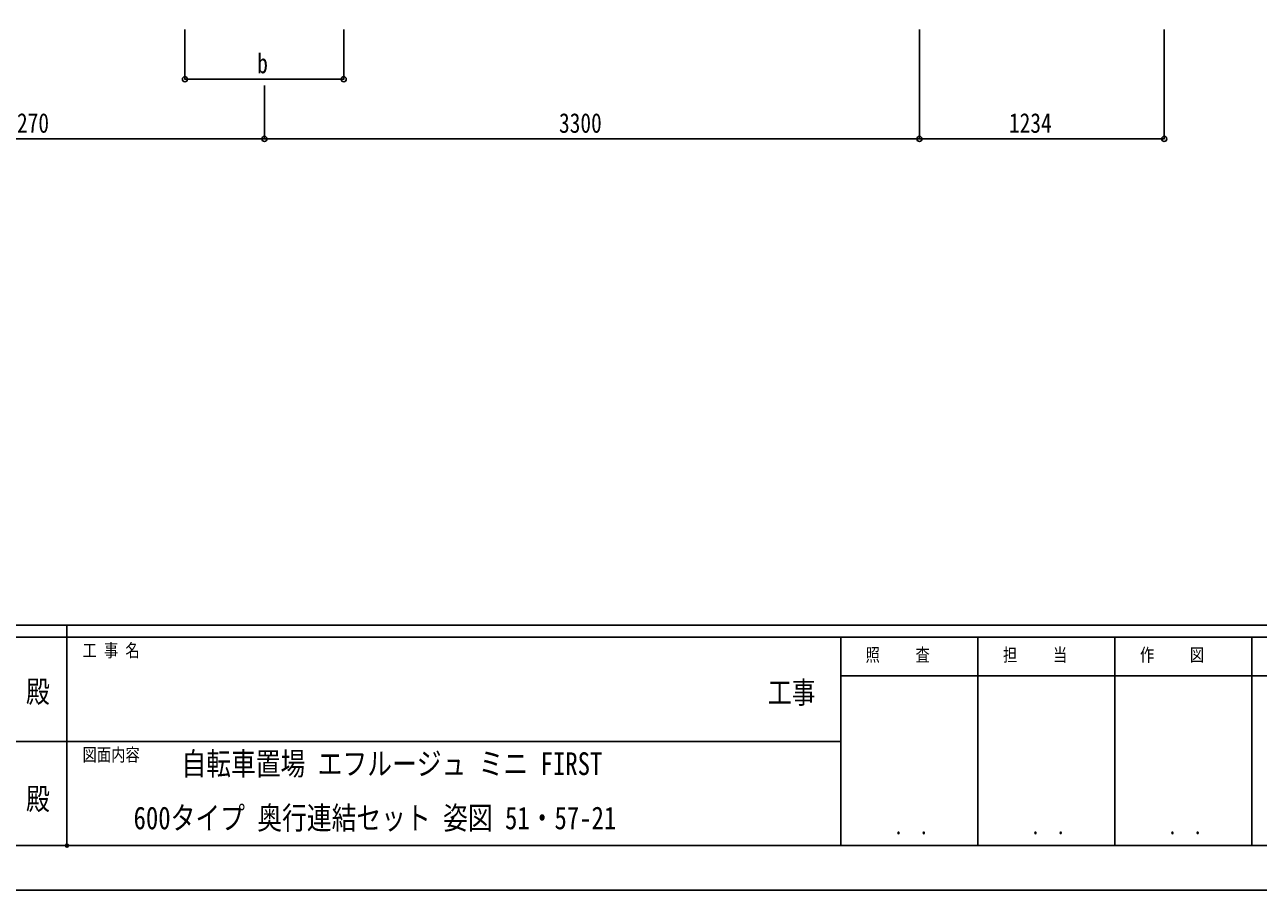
# Model space of a CAD drawing. Units: millimetres, scale not verified. Extents: x -12615 to 12615, y -8910 to 8910.
# Drawn here: x -228 to 5988, y -8910 to -4552 of the extents above; entities that cross this region are included whole.
import ezdxf
from ezdxf.enums import TextEntityAlignment as Align

# ---------------------------------------------------------------- set-up
doc = ezdxf.new("R2010")
doc.units = ezdxf.units.MM
doc.header["$LTSCALE"] = 30
doc.header["$PDMODE"] = 32
doc.header["$PDSIZE"] = 15
for name, color, linetype in [('0-2_USER1', 3, 'Continuous'), ('0-6_YKK_D', 6, 'Continuous'), ('0-7_YKK_ZWAK', 7, 'Continuous')]:
    doc.layers.add(name, color=color, linetype=linetype)
doc.styles.add('ＭＳ ゴシック', font='')
doc.styles.get('ＭＳ ゴシック').set_extended_font_data('MS Gothic')

msp = doc.modelspace()

# ---------------------------------------------------------------- linework, layer by layer
at = {"layer": '0-6_YKK_D'}
for p, q in [((580.03, -4576.88), (580.03, -4827.88)), ((1380.03, -4576.88), (1380.03, -4827.88)), ((4280.23, -4576.88), (4280.23, -5127.88)), ((4280.23, -4576.88), (4280.23, -5127.88)), ((5514.23, -4576.88), (5514.23, -5127.88)), ((580.03, -4826.88), (1380.03, -4826.88)), ((980.23, -4857.88), (980.23, -5127.88)), ((980.23, -4857.88), (980.23, -5127.88)), ((-1289.77, -5126.88), (980.23, -5126.88)), ((980.23, -5126.88), (4280.23, -5126.88)), ((4280.23, -5126.88), (5514.23, -5126.88))]:
    msp.add_line(p, q, dxfattribs=at)
for centre in [(580.03, -4826.88), (1380.03, -4826.88), (980.23, -5126.88), (980.23, -5126.88), (4280.23, -5126.88), (4280.23, -5126.88), (5514.23, -5126.88)]:
    msp.add_circle(centre, 12.75, dxfattribs=at)
at = {"layer": '0-7_YKK_ZWAK'}
for p, q in [((11685.06, -7575), (-11714.94, -7575)), ((-14.94, -7575), (-14.94, -8685)), ((-14.94, -7635), (-3914.94, -7635)), ((3885.06, -7635), (-14.94, -7635)), ((4575.06, -7635), (4575.06, -8685)), ((5265.06, -7635), (5265.06, -8685)), ((5955.06, -7635), (5955.06, -8685)), ((6555.06, -7635), (5955.06, -7635)), ((5955.06, -7830), (3885.06, -7830)), ((5955.06, -7830), (6555.06, -7830)), ((-3892.44, -8160), (-14.94, -8160)), ((-14.94, -8160), (3885.06, -8160)), ((-3914.94, -8685), (-14.94, -8685)), ((-14.94, -8685), (3885.06, -8685)), ((3885.06, -8685), (5955.06, -8685)), ((5955.06, -8685), (6555.06, -8685))]:
    msp.add_line(p, q, dxfattribs=at)
msp.add_lwpolyline([(-12615, -8910), (12615, -8910), (12615, 8910), (-12615, 8910)], close=True, dxfattribs=at)
msp.add_lwpolyline([(5955.06, -7635), (3885.06, -7635), (3885.06, -8685)], dxfattribs=at)
msp.add_point((-14.94, -8685), dxfattribs=at)

# ---------------------------------------------------------------- texts
at = {"layer": '0-2_USER1', "style": 'ＭＳ ゴシック', "width": 0.8}
for s, p in [('自転車置場 エフルージュ ミニ FIRST', (562.26, -8364)), ('600タイプ 奥行連結セット 姿図 51・57-21', (320.98, -8637))]:
    msp.add_text(s, height=114.4, dxfattribs=at).set_placement(p, align=Align.BOTTOM_LEFT)
at = {"layer": '0-6_YKK_D', "style": 'ＭＳ ゴシック', "width": 0.8}
for s, p in [('b', (944.03, -4825.88)), ('2270', (-320.37, -5125.88)), ('3300', (2464.63, -5125.88)), ('1234', (4731.63, -5125.88))]:
    msp.add_text(s, height=98.97, dxfattribs=at).set_placement(p, align=Align.BOTTOM_LEFT)
at = {"layer": '0-7_YKK_ZWAK', "style": 'ＭＳ ゴシック', "width": 0.8}
for s, height, p in [('工 事 名', 65.98, (63.81, -7755)), ('照     査', 65.98, (4009.26, -7777.5)), ('担     当', 65.98, (4701.66, -7777.5)), ('作     図', 65.98, (5391.66, -7777.5)), ('殿', 110, (-221, -7997.5)), ('工事', 110, (3517, -8002.4)), ('図面内容', 65.98, (63.81, -8280)), ('殿', 110, (-221, -8537.5)), ('． ．', 77.75, (4155, -8653.06)), ('． ．', 77.75, (4845, -8653.06)), ('． ．', 77.75, (5535, -8653.06))]:
    msp.add_text(s, height=height, dxfattribs=at).set_placement(p, align=Align.BOTTOM_LEFT)

doc.saveas('drawing.dxf')
